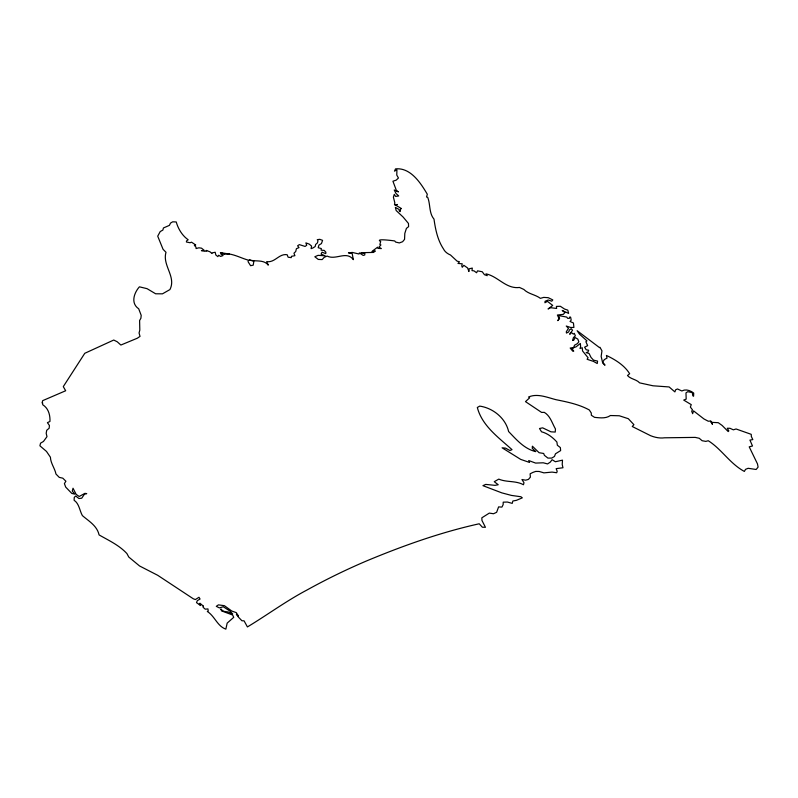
<?xml version="1.0" encoding="UTF-8"?>
<svg xmlns="http://www.w3.org/2000/svg" width="798" height="798" viewBox="0 0 798 798"><rect width="100%" height="100%" fill="white"/><g stroke="black" fill="none" stroke-linecap="round" stroke-linejoin="round"><path stroke-width="1.2" d="M203.141 605.931L203.141 607.358L205.276 609.193L207.949 608.894L208.198 610.919L207.31 611.468C214.772 616.156 217.395 626.32 225.854 629.133L227.171 623.118L233.724 617.333L232.657 615.029L221.425 610.849L221.495 609.183L220.497 609.313L223.889 611.348L228.258 611.976L232.657 613.891L230.053 611.138L223.26 606.739L219.39 607.906L216.288 606.34L218.383 604.864L224.398 605.682L231.759 611.009L236.288 612.645L238.482 616.066L236.378 614.191L238.452 617.133L241.924 620.754L244.068 620.824L247.42 626.929C267.2 615.009 286.183 600.984 306.821 590.101C326.222 579.348 346.182 569.622 366.591 560.924C403.08 545.712 440.636 532.316 479.229 523.777L482.351 527.209L485.443 527.298L481.982 520.515L481.822 517.822L489.314 513.104L493.513 513.742L496.625 512.306L498.6 506.9L501.942 507.099L503.149 504.625L503.209 502.171L507.398 502.042L512.226 503.378L512.855 501.004L516.386 500.346L522.321 497.842L520.855 496.735L511.468 495.418L501.852 492.875L482.91 485.653L485.773 484.406L495.059 485.354L498.231 484.745L494.261 481.693L498.77 479.119C506.67 482.521 515.837 480.476 523.458 484.745L523.997 482.72L521.932 479.508L525.623 480.177L528.456 479.408L530.381 477.134L530.111 473.803L532.924 472.396L535.757 471.409L539.149 471.468L543.927 472.865L552.036 472.097L556.705 472.745L557.174 471.279L556.156 468.645L562.969 467.758L562.211 464.416L562.5 460.147L555.368 461.743L552.086 459.688L550.311 462.092L547.578 463.927L543.268 462.8L535.628 463.079L528.685 460.546L529.603 462.461L520.705 459.399L502.112 447.808L505.513 448.117L509.932 450.521L512.017 449.663C498.56 437.474 482.082 425.853 477.324 407.489L479.718 406.112C492.964 408.007 505.613 418.142 508.615 431.538C516.476 439.638 524.156 448.875 535.767 451.628L532.266 448.356L532.386 446.182L539.069 452.705L543.697 453.473L544.376 455.319L547.907 458.092L551.767 458.082L554.49 456.436L555.468 453.813L560.645 450.581L560.356 447.578L557.353 445.254L556.904 442.052C552.815 437.464 547.558 433.344 541.533 431.798L539.498 428.516L542.65 427.848L550.989 431.828L555.238 432.057L555.448 428.975C552.116 423.209 550.381 415.987 544.306 412.366L541.593 412.406L525.483 401.623L529.633 397.823L528.515 397.035C537.273 393.085 547.238 397.464 556.006 399.688C567.378 401.983 579.039 404.367 589.293 409.963L591.278 413.015L591.338 415.259L594.57 417.354C599.797 417.863 605.862 418.77 610.4 415.529L619.278 415.768L628.325 418.711L633.911 424.676L632.265 426.511L650.629 435.708A20.918 12.259 26.3 0 0 664.485 437.803L695.218 437.394L699.248 438.272L702.11 440.715L705.831 441.394L708.245 440.725C721.691 449.194 729.881 463.638 744.364 471.438L745.532 469.344L748.135 468.296L756.165 469.483L758.1 467.079L757.472 463.877L749.212 446.84L752.504 445.992L749.93 440.107L752.823 439.598L751.347 436.546L751.247 434.341L736.075 428.985L733.362 429.833L729.961 428.287L727.257 428.257L728.813 430.87L728.205 431.568L722.15 425.474L718.26 422.681L712.125 422.381L710.749 421.085L712.494 424.327L710.36 421.075L708.255 421.214L703.956 418.96L693.542 410.87L692.644 413.673L691.706 411.229L692.484 409.793L690.36 407.09L691.248 404.626L683.706 400.077L686.18 399.1L685.981 392.885L687.776 391.678L692.325 392.636L692.804 395.788L693.582 396.227L693.711 393.065C690.539 390.511 685.602 388.736 681.831 390.97L677.492 388.965L675.637 389.793L674.899 391.908L669.123 386.95L653.033 385.793L639.667 382.88C636.365 379.25 630.769 379.269 627.477 375.539L629.652 373.723C624.395 365.215 615.078 359.549 606.41 355.449L607.049 358.073L604.295 359.619L602.699 362.212L604.994 365.215L602.68 362.94L601.153 356.417L601.961 350.841L599.956 347.3L599.517 347.619L577.134 330.711L579.478 334.113L586.939 340.866L585.892 341.753L587.637 345.654L584.595 347.18L586.181 349.753L588.675 350.262L587.807 352.227L586.151 352.576L589.114 353.524L591.009 357.414L593.503 360.137L597.562 361.095L597.243 363.529L593.393 361.364L587.109 359.29L588.066 357.733L582.55 350.93L582.271 347.729L580.006 348.507L580.635 346.601L580.336 343.469L576.086 346.831L571.767 348.427L573.742 351.13L572.745 351.19L570.161 348.008L573.463 347.838L574.55 345.205L577.443 343.579L578.849 341.763L577.792 339.09L575.119 337.534L573.812 340.088L572.615 340.527L573.423 337.604L575.358 335.858L574.311 333.355L573.363 334.083L571.328 332.527L569.722 334.282L572.545 330.242L571.278 328.756L569.313 329.973L568.745 331.938L566.45 333.075L566.301 331.788L568.435 328.367L566.271 326.033L570.67 327.489L573.902 327.439L573.453 323L570.051 321.474L571.188 320.148L570.62 317.195L569.882 316.906L569.313 318.372L567.577 318.312L566.789 317.095L558.57 315.549L559.578 318.582L557.812 320.646L558.989 318.442L557.383 315.03L563.358 314.342L564.904 312.587L562.231 310.472L568.625 313.415L567.787 310.133L564.595 309.075L560.366 306.292L556.405 306.402L556.635 308.447L550.74 307.729L548.056 308.946L552.705 305.425L547.438 301.335L544.914 302.761L545.074 301.275L548.216 300.018L551.777 301.175L552.795 299.918L548.236 297.684L543.737 297.395L540.386 298.342C535.318 294.502 528.416 294.093 523.837 289.435L519.508 287.46C506.141 289.235 498.082 276.357 485.982 273.854L487.239 275.679L484.456 274.702L482.231 271.749L477.553 270.851L476.576 272.756L473.992 270.861L471.997 270.602L472.306 268.078L469.064 268.836L468.915 271.5L467.598 267.968L463.838 265.315L462.251 267.27L461.753 265.874L462.241 263.809L457.962 263.43L459.478 261.784L457.094 261.146L450.501 255.001A9.277 5.436 26.3 0 1 443.578 249.086C437.633 240.188 435.469 229.525 433.992 219.111C428.875 213.166 430.521 204.308 427.678 197.276L426.551 197.006L427.309 194.263C420.566 182.782 410.541 167.42 395.529 168.867L394.491 171.131L396.925 169.864L396.776 175.071L398.441 178.004L396.237 180.129L392.935 181.226L396.406 190.532L398.431 191.879L394.242 189.994L395.998 193.465L398.721 195.949L395.569 196.428L394.292 194.303L393.394 197.126L394.811 202.752L394.491 204.906L397.364 204.488L395.499 205.056L401.464 208.577L400.556 208.986L400.187 211.56L399.269 210.991L399.13 209.495L395.369 207.37L396.147 210.512L403.14 217.076L408.466 223.45L408.596 226.642L406.421 228.378L404.815 233.385L404.556 239.37L402.601 241.724L399.339 242.931L395.628 242.063L394.711 240.946C393.195 240.717 374.252 238.143 380.686 241.575L379.868 244.497L380.925 244.936L378.95 247.131L381.354 248.587L377.873 248.368L377.574 247.19L372.397 251.091L371.998 251.669L375.309 250.961L373.554 252.437L360.945 252.687L364.856 253.535L364.746 254.981L363.18 255.41L359.359 252.886L359.01 254.013L352.287 252.437L348.457 252.856L352.187 253.594L353.344 259.649C346.482 250.402 335.858 260.517 327.11 256.058L324.197 257.325L322.163 259.569L318.262 259.43L314.821 256.747L318.093 255.35L325.175 255.799L321.085 254.183L322.033 252.168L325.754 253.614L325.873 252.198L324.207 250.412L321.085 250.153L321.315 248.537L318.203 247.739L318.931 245.066L321.454 243.57L322.572 240.348L319.769 239.32L317.235 239.679L317.963 240.677L317.474 242.831L315.599 244.537L315.21 246.492L313.025 247.919L311.09 248.657L311.589 246.083L309.205 244.098L305.863 242.881L306.691 245.315L305.085 246.432L299.34 244.617L297.614 245.794L299.001 247.629L296.417 248.667L295.709 251.54L293.943 253.205L294.911 255.689L291.44 256.338L291.25 257.644L288.098 257.205L287.17 254.732C279.101 253.265 274.941 263.021 266.682 261.604L268.288 265.126C263.679 259.2 255.54 261.894 249.205 259.909L253.864 261.215L253.215 265.165L250.592 265.694L248.078 261.734L248.368 260.178C240.467 257.914 233.505 253.714 225.006 253.614L229.255 253.993L220.378 252.677L224.896 254.013L220.837 253.993L223.071 255.56L220.587 256.427L218.672 255.24L217.844 256.627L215.819 254.981L215.191 252.248L212.328 252.826L212.059 253.545L209.934 251.779L206.193 250.402L206.732 250.991L204.717 251.28L201.415 250.642L204.108 250.223L201.505 248.168L198.832 247.799L196.069 248.577L196.059 247.27L194.353 245.325L195.749 244.976L191.5 242.173L190.074 242.742L186.443 242.013L186.493 241.016L188.158 239.749C182.233 235.669 178.114 228.717 176.238 221.964L172.677 221.814L170.503 223.101L169.435 225.355L163.44 227.959L162.882 230.063L160.228 231.55L157.715 236.168L163.051 249.295L166.004 252.288C162.074 265.335 176.518 276.756 169.924 289.574L162.463 293.834L155.63 293.784L147.061 288.667L139.411 286.821C134.054 292.856 130.423 303.22 138.702 308.796L141.196 315.36L140.897 318.272L139.6 320.497L139.81 330.113L139.061 332.975L140.019 336.377L137.336 338.212L120.867 345.045L117.246 341.793L113.745 340.038L84.778 353.295L63.281 386.621L65.675 390.751L42.683 400.646L42.055 402.97L42.573 402.751L42.723 404.746C48.508 408.357 50.214 415.02 49.965 421.464L47.421 422.651L49.426 425.494L49.147 428.247L46.713 430.282L46.184 433.284L46.982 436.656L43.461 441.454L40.558 443.169L39.9 445.803L46.493 451.439L50.404 457.204C50.673 463.369 54.783 468.207 55.98 474.052L59.281 477.394L62.803 478.172L65.895 481.234L64.399 483.588L65.695 487.099L71.77 493.393L74.753 494.142L72.279 491.059L73.017 488.236L76.169 494.391L79.182 496.476L84.937 493.354L86.713 493.623L84.488 494.132L81.725 498.201L78.932 498.511L75.69 496.007L74.264 497.403L74.114 500.276C79.271 503.718 79.541 510.55 82.384 515.608C88.917 521.244 97.097 525.812 99.082 534.919C108.827 540.505 119.211 545.224 126.932 553.593L128.777 557.044L139.56 565.972L157.715 575.298L193.325 598.799L195.37 599.557L198.961 597.293L200.069 599.029L197.276 600.675L196.508 602.63L200.667 605.542L199.35 604.066L199.929 603.218L203.141 605.931"/></g></svg>
